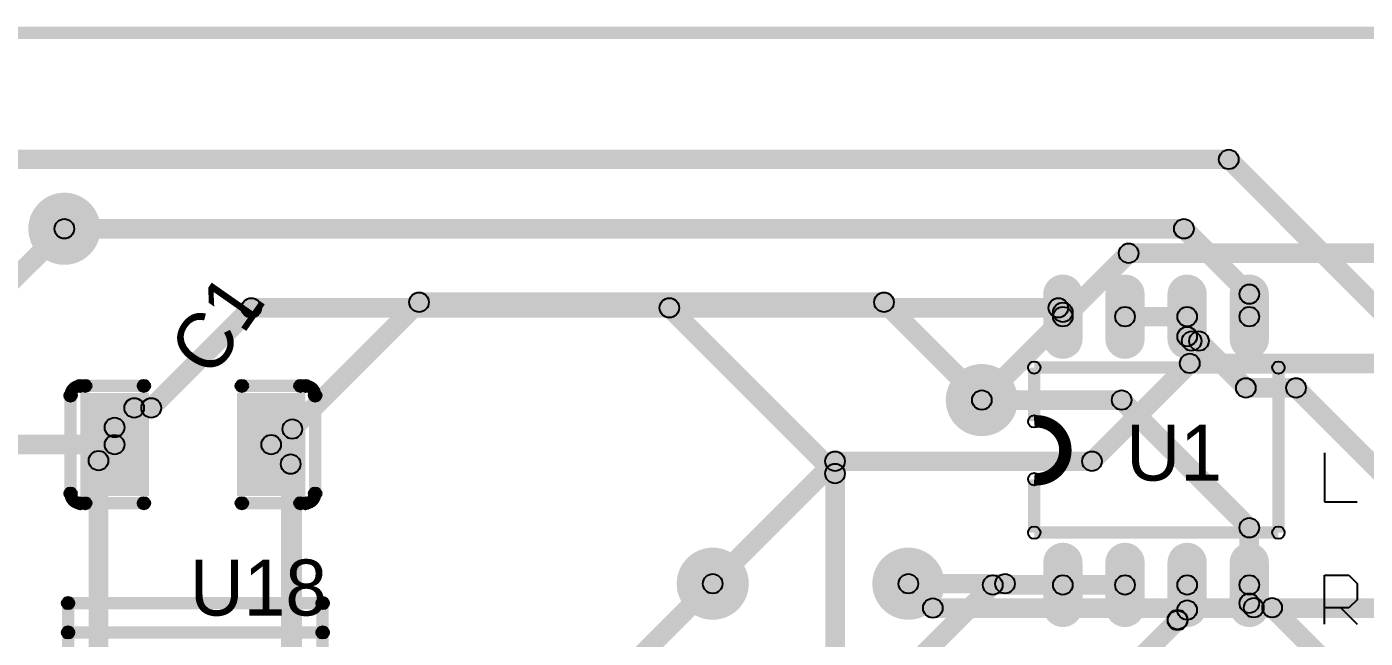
# Model space of a CAD drawing. Header units: millimetres. Extents: x 1.24 to 8.03, y 2.12 to 7.05.
# Drawn here: x 2.056 to 3.133, y 6.009 to 6.501 of the extents above; entities that cross this region are included whole.
import ezdxf

# ---------------------------------------------------------------- set-up
doc = ezdxf.new("R2010")
doc.units = ezdxf.units.MM
doc.header["$MEASUREMENT"] = 0
for name, color, linetype in [('BottomLayer', 5, 'Continuous'), ('BottomSolder', 6, 'Continuous'), ('KeepOutLayer', 6, 'Continuous'), ('MultiLayer', 9, 'Continuous'), ('PadHoleLayer', 156, 'Continuous'), ('TopLayer', 1, 'Continuous'), ('TopOverlay', 2, 'Continuous'), ('TopPaste', 8, 'Continuous'), ('TopSolder', 216, 'Continuous'), ('ViaHoleLayer', 16, 'Continuous')]:
    doc.layers.add(name, color=color, linetype=linetype)

# ---------------------------------------------------------------- blocks, each defined once
blk = doc.blocks.new('CONN_TH_A3961WV_02P_17')
at = {"layer": 'BottomLayer'}
blk.add_hatch(color=5, dxfattribs=at).paths.add_polyline_path([(-0.1272, 0.0492), (-0.0287, 0.0492), (-0.0287, -0.0492), (-0.1272, -0.0492)])
h = blk.add_hatch(color=5, dxfattribs=at)
edge = h.paths.add_edge_path()
edge.add_arc((0.078, 0), 0.0492, 0, 360)
at = {"layer": 'BottomSolder'}
blk.add_hatch(color=6, dxfattribs=at).paths.add_polyline_path([(-0.1312, 0.0532), (-0.0247, 0.0532), (-0.0247, -0.0532), (-0.1312, -0.0532)])
h = blk.add_hatch(color=6, dxfattribs=at)
edge = h.paths.add_edge_path()
edge.add_arc((0.078, 0), 0.0532, 0, 360)
at = {"layer": 'MultiLayer'}
blk.add_hatch(color=9, dxfattribs=at).paths.add_polyline_path([(-0.1272, 0.0492), (-0.0287, 0.0492), (-0.0287, -0.0492), (-0.1272, -0.0492)])
h = blk.add_hatch(color=9, dxfattribs=at)
edge = h.paths.add_edge_path()
edge.add_arc((0.078, 0), 0.0492, 0, 360)
at = {"layer": 'PadHoleLayer'}
h = blk.add_hatch(color=156, dxfattribs=at)
edge = h.paths.add_edge_path()
edge.add_arc((-0.078, 0), 0.0354, 0, 360)
h = blk.add_hatch(color=156, dxfattribs=at)
edge = h.paths.add_edge_path()
edge.add_arc((0.078, 0), 0.0354, 0, 360)
at = {"layer": 'TopLayer'}
blk.add_hatch(color=1, dxfattribs=at).paths.add_polyline_path([(-0.1272, 0.0492), (-0.0287, 0.0492), (-0.0287, -0.0492), (-0.1272, -0.0492)])
h = blk.add_hatch(color=1, dxfattribs=at)
edge = h.paths.add_edge_path()
edge.add_arc((0.078, 0), 0.0492, 0, 360)
at = {"layer": 'TopOverlay'}
h = blk.add_hatch(color=2, dxfattribs=at)
edge = h.paths.add_edge_path()
edge.add_arc((-0.1024, 0.1575), 0.005, 0, 360)
h = blk.add_hatch(color=2, dxfattribs=at)
edge = h.paths.add_edge_path()
edge.add_arc((-0.1024, 0.1575), 0.005, 0, 360)
for points in [[(-0.1024, 0.1525), (-0.1024, 0.1625), (0.1024, 0.1625), (0.1024, 0.1525)], [(-0.0974, 0.0984), (-0.1074, 0.0984), (-0.1074, 0.1575), (-0.0974, 0.1575)], [(0.0974, 0.1575), (0.1074, 0.1575), (0.1074, 0.0984), (0.0974, 0.0984)], [(-0.1024, 0.1289), (-0.1024, 0.1389), (0.1024, 0.1389), (0.1024, 0.1289)], [(-0.1024, 0.1052), (-0.1024, 0.1152), (0.1024, 0.1152), (0.1024, 0.1052)], [(-0.1509, -0.1969), (-0.1609, -0.1969), (-0.1609, 0.0984), (-0.1509, 0.0984)], [(-0.1559, 0.0934), (-0.1559, 0.1034), (0.1559, 0.1034), (0.1559, 0.0934)], [(0.1609, -0.1969), (0.1509, -0.1969), (0.1509, 0.0984), (0.1609, 0.0984)], [(-0.1087, -0.0841), (-0.0991, -0.0812), (-0.0755, -0.16), (-0.0851, -0.1629)], [(-0.1039, -0.0877), (-0.1039, -0.0777), (-0.0528, -0.0777), (-0.0528, -0.0877)], [(-0.0756, -0.1631), (-0.085, -0.1598), (-0.0575, -0.081), (-0.048, -0.0843)], [(-0.1559, -0.2019), (-0.1559, -0.1919), (0.1559, -0.1919), (0.1559, -0.2019)]]:
    blk.add_hatch(color=2, dxfattribs=at).paths.add_polyline_path(points)
h = blk.add_hatch(color=2, dxfattribs=at)
edge = h.paths.add_edge_path()
edge.add_arc((0.1024, 0.1575), 0.005, 0, 360)
h = blk.add_hatch(color=2, dxfattribs=at)
edge = h.paths.add_edge_path()
edge.add_arc((0.1024, 0.1575), 0.005, 0, 360)
h = blk.add_hatch(color=2, dxfattribs=at)
edge = h.paths.add_edge_path()
edge.add_arc((-0.1024, 0.1339), 0.005, 0, 360)
h = blk.add_hatch(color=2, dxfattribs=at)
edge = h.paths.add_edge_path()
edge.add_arc((0.1024, 0.1339), 0.005, 0, 360)
h = blk.add_hatch(color=2, dxfattribs=at)
edge = h.paths.add_edge_path()
edge.add_arc((-0.1024, 0.1102), 0.005, 0, 360)
h = blk.add_hatch(color=2, dxfattribs=at)
edge = h.paths.add_edge_path()
edge.add_arc((0.1024, 0.1102), 0.005, 0, 360)
h = blk.add_hatch(color=2, dxfattribs=at)
edge = h.paths.add_edge_path()
edge.add_arc((-0.1559, 0.0984), 0.005, 0, 360)
h = blk.add_hatch(color=2, dxfattribs=at)
edge = h.paths.add_edge_path()
edge.add_arc((-0.1559, 0.0984), 0.005, 0, 360)
h = blk.add_hatch(color=2, dxfattribs=at)
edge = h.paths.add_edge_path()
edge.add_arc((-0.1024, 0.0984), 0.005, 0, 360)
h = blk.add_hatch(color=2, dxfattribs=at)
edge = h.paths.add_edge_path()
edge.add_arc((0.1024, 0.0984), 0.005, 0, 360)
h = blk.add_hatch(color=2, dxfattribs=at)
edge = h.paths.add_edge_path()
edge.add_arc((0.1559, 0.0984), 0.005, 0, 360)
h = blk.add_hatch(color=2, dxfattribs=at)
edge = h.paths.add_edge_path()
edge.add_arc((0.1559, 0.0984), 0.005, 0, 360)
h = blk.add_hatch(color=2, dxfattribs=at)
edge = h.paths.add_edge_path()
edge.add_arc((-0.1039, -0.0827), 0.005, 0, 360)
h = blk.add_hatch(color=2, dxfattribs=at)
edge = h.paths.add_edge_path()
edge.add_arc((-0.1039, -0.0827), 0.005, 0, 360)
h = blk.add_hatch(color=2, dxfattribs=at)
edge = h.paths.add_edge_path()
edge.add_arc((-0.0528, -0.0827), 0.005, 0, 360)
h = blk.add_hatch(color=2, dxfattribs=at)
edge = h.paths.add_edge_path()
edge.add_arc((-0.0528, -0.0827), 0.005, 0, 360)
h = blk.add_hatch(color=2, dxfattribs=at)
edge = h.paths.add_edge_path()
edge.add_arc((-0.0803, -0.1614), 0.005, 0, 360)
h = blk.add_hatch(color=2, dxfattribs=at)
edge = h.paths.add_edge_path()
edge.add_arc((-0.0803, -0.1614), 0.005, 0, 360)
h = blk.add_hatch(color=2, dxfattribs=at)
edge = h.paths.add_edge_path()
edge.add_arc((-0.1559, -0.1969), 0.005, 0, 360)
h = blk.add_hatch(color=2, dxfattribs=at)
edge = h.paths.add_edge_path()
edge.add_arc((-0.1559, -0.1969), 0.005, 0, 360)
h = blk.add_hatch(color=2, dxfattribs=at)
edge = h.paths.add_edge_path()
edge.add_arc((0.1559, -0.1969), 0.005, 0, 360)
h = blk.add_hatch(color=2, dxfattribs=at)
edge = h.paths.add_edge_path()
edge.add_arc((0.1559, -0.1969), 0.005, 0, 360)
at = {"layer": 'TopSolder'}
blk.add_hatch(color=216, dxfattribs=at).paths.add_polyline_path([(-0.1312, 0.0532), (-0.0247, 0.0532), (-0.0247, -0.0532), (-0.1312, -0.0532)])
h = blk.add_hatch(color=216, dxfattribs=at)
edge = h.paths.add_edge_path()
edge.add_arc((0.078, 0), 0.0532, 0, 360)
at = {"layer": 'TopOverlay'}
for centre in [(-0.1024, 0.1575), (-0.1024, 0.1575), (0.1024, 0.1575), (0.1024, 0.1575), (-0.1024, 0.1339), (0.1024, 0.1339), (-0.1024, 0.1102), (0.1024, 0.1102), (-0.1559, 0.0984), (-0.1559, 0.0984), (-0.1024, 0.0984), (0.1024, 0.0984), (0.1559, 0.0984), (0.1559, 0.0984), (-0.1039, -0.0827), (-0.1039, -0.0827), (-0.0528, -0.0827), (-0.0528, -0.0827), (-0.0803, -0.1614), (-0.0803, -0.1614), (-0.1559, -0.1969), (-0.1559, -0.1969), (0.1559, -0.1969), (0.1559, -0.1969)]:
    blk.add_circle(centre, 0.005, dxfattribs=at)
blk = doc.blocks.new('C1206_20')
at = {"layer": 'TopLayer'}
for points in [[(-0.0866, 0.0374), (-0.0394, 0.0374), (-0.0394, -0.0374), (-0.0866, -0.0374)], [(0.0394, 0.0374), (0.0866, 0.0374), (0.0866, -0.0374), (0.0394, -0.0374)]]:
    blk.add_hatch(color=1, dxfattribs=at).paths.add_polyline_path(points)
at = {"layer": 'TopOverlay'}
h = blk.add_hatch(color=2, dxfattribs=at)
edge = h.paths.add_edge_path()
edge.add_arc((-0.0984, 0.0394), 0.005, 0, 360)
h = blk.add_hatch(color=2, dxfattribs=at)
edge = h.paths.add_edge_path()
edge.add_arc((-0.0984, 0.0394), 0.005, 0, 360)
h = blk.add_hatch(color=2, dxfattribs=at)
edge = h.paths.add_edge_path()
edge.add_arc((-0.0906, 0.0472), 0.005, 0, 360)
h = blk.add_hatch(color=2, dxfattribs=at)
edge = h.paths.add_edge_path()
edge.add_arc((-0.0906, 0.0472), 0.005, 0, 360)
h = blk.add_hatch(color=2, dxfattribs=at)
edge = h.paths.add_edge_path()
edge.add_arc((-0.0866, 0.0472), 0.005, 0, 360)
h = blk.add_hatch(color=2, dxfattribs=at)
edge = h.paths.add_edge_path()
edge.add_arc((-0.0866, 0.0472), 0.005, 0, 360)
for points in [[(-0.0906, 0.0422), (-0.0906, 0.0522), (-0.0866, 0.0522), (-0.0866, 0.0422)], [(-0.0866, 0.0422), (-0.0866, 0.0522), (-0.0394, 0.0522), (-0.0394, 0.0422)], [(0.0394, 0.0422), (0.0394, 0.0522), (0.0866, 0.0522), (0.0866, 0.0422)], [(0.0866, 0.0422), (0.0866, 0.0522), (0.0906, 0.0522), (0.0906, 0.0422)], [(-0.0934, -0.0394), (-0.1034, -0.0394), (-0.1034, 0.0394), (-0.0934, 0.0394)], [(0.1034, -0.0394), (0.0934, -0.0394), (0.0934, 0.0394), (0.1034, 0.0394)], [(-0.0906, -0.0522), (-0.0906, -0.0422), (-0.0866, -0.0422), (-0.0866, -0.0522)], [(-0.0866, -0.0522), (-0.0866, -0.0422), (-0.0394, -0.0422), (-0.0394, -0.0522)], [(0.0394, -0.0522), (0.0394, -0.0422), (0.0866, -0.0422), (0.0866, -0.0522)], [(0.0866, -0.0522), (0.0866, -0.0422), (0.0906, -0.0422), (0.0906, -0.0522)]]:
    blk.add_hatch(color=2, dxfattribs=at).paths.add_polyline_path(points)
h = blk.add_hatch(color=2, dxfattribs=at)
edge = h.paths.add_edge_path()
edge.add_arc((-0.0394, 0.0472), 0.005, 0, 360)
h = blk.add_hatch(color=2, dxfattribs=at)
edge = h.paths.add_edge_path()
edge.add_arc((0.0394, 0.0472), 0.005, 0, 360)
h = blk.add_hatch(color=2, dxfattribs=at)
edge = h.paths.add_edge_path()
edge.add_arc((0.0866, 0.0472), 0.005, 0, 360)
h = blk.add_hatch(color=2, dxfattribs=at)
edge = h.paths.add_edge_path()
edge.add_arc((0.0866, 0.0472), 0.005, 0, 360)
h = blk.add_hatch(color=2, dxfattribs=at)
edge = h.paths.add_edge_path()
edge.add_arc((0.0906, 0.0472), 0.005, 0, 360)
h = blk.add_hatch(color=2, dxfattribs=at)
edge = h.paths.add_edge_path()
edge.add_arc((0.0906, 0.0472), 0.005, 0, 360)
h = blk.add_hatch(color=2, dxfattribs=at)
edge = h.paths.add_edge_path()
edge.add_arc((0.0984, 0.0394), 0.005, 0, 360)
h = blk.add_hatch(color=2, dxfattribs=at)
edge = h.paths.add_edge_path()
edge.add_arc((0.0984, 0.0394), 0.005, 0, 360)
h = blk.add_hatch(color=2, dxfattribs=at)
edge = h.paths.add_edge_path()
edge.add_arc((-0.0984, -0.0394), 0.005, 0, 360)
h = blk.add_hatch(color=2, dxfattribs=at)
edge = h.paths.add_edge_path()
edge.add_arc((-0.0984, -0.0394), 0.005, 0, 360)
h = blk.add_hatch(color=2, dxfattribs=at)
edge = h.paths.add_edge_path()
edge.add_arc((-0.0906, -0.0472), 0.005, 0, 360)
h = blk.add_hatch(color=2, dxfattribs=at)
edge = h.paths.add_edge_path()
edge.add_arc((-0.0906, -0.0472), 0.005, 0, 360)
h = blk.add_hatch(color=2, dxfattribs=at)
edge = h.paths.add_edge_path()
edge.add_arc((-0.0866, -0.0472), 0.005, 0, 360)
h = blk.add_hatch(color=2, dxfattribs=at)
edge = h.paths.add_edge_path()
edge.add_arc((-0.0866, -0.0472), 0.005, 0, 360)
h = blk.add_hatch(color=2, dxfattribs=at)
edge = h.paths.add_edge_path()
edge.add_arc((-0.0394, -0.0472), 0.005, 0, 360)
h = blk.add_hatch(color=2, dxfattribs=at)
edge = h.paths.add_edge_path()
edge.add_arc((0.0394, -0.0472), 0.005, 0, 360)
h = blk.add_hatch(color=2, dxfattribs=at)
edge = h.paths.add_edge_path()
edge.add_arc((0.0866, -0.0472), 0.005, 0, 360)
h = blk.add_hatch(color=2, dxfattribs=at)
edge = h.paths.add_edge_path()
edge.add_arc((0.0866, -0.0472), 0.005, 0, 360)
h = blk.add_hatch(color=2, dxfattribs=at)
edge = h.paths.add_edge_path()
edge.add_arc((0.0906, -0.0472), 0.005, 0, 360)
h = blk.add_hatch(color=2, dxfattribs=at)
edge = h.paths.add_edge_path()
edge.add_arc((0.0906, -0.0472), 0.005, 0, 360)
h = blk.add_hatch(color=2, dxfattribs=at)
edge = h.paths.add_edge_path()
edge.add_arc((0.0984, -0.0394), 0.005, 0, 360)
h = blk.add_hatch(color=2, dxfattribs=at)
edge = h.paths.add_edge_path()
edge.add_arc((0.0984, -0.0394), 0.005, 0, 360)
at = {"layer": 'TopPaste'}
for points in [[(-0.0866, 0.0374), (-0.0394, 0.0374), (-0.0394, -0.0374), (-0.0866, -0.0374)], [(0.0394, 0.0374), (0.0866, 0.0374), (0.0866, -0.0374), (0.0394, -0.0374)]]:
    blk.add_hatch(color=8, dxfattribs=at).paths.add_polyline_path(points)
at = {"layer": 'TopSolder'}
for points in [[(-0.0906, 0.0414), (-0.0354, 0.0414), (-0.0354, -0.0414), (-0.0906, -0.0414)], [(0.0354, 0.0414), (0.0906, 0.0414), (0.0906, -0.0414), (0.0354, -0.0414)]]:
    blk.add_hatch(color=216, dxfattribs=at).paths.add_polyline_path(points)
at = {"layer": 'TopOverlay', "const_width": 0.01}
for points in [[(-0.0984, 0.0394, -0.414214), (-0.0906, 0.0472)], [(0.0906, 0.0472, -0.414214), (0.0984, 0.0394)], [(-0.0906, -0.0472, -0.414214), (-0.0984, -0.0394)], [(0.0984, -0.0394, -0.414214), (0.0906, -0.0472)]]:
    blk.add_lwpolyline(points, format="xyb", dxfattribs=at)
at = {"layer": 'TopOverlay'}
for centre in [(-0.0984, 0.0394), (-0.0984, 0.0394), (-0.0906, 0.0472), (-0.0906, 0.0472), (-0.0866, 0.0472), (-0.0866, 0.0472), (-0.0394, 0.0472), (0.0394, 0.0472), (0.0866, 0.0472), (0.0866, 0.0472), (0.0906, 0.0472), (0.0906, 0.0472), (0.0984, 0.0394), (0.0984, 0.0394), (-0.0984, -0.0394), (-0.0984, -0.0394), (-0.0906, -0.0472), (-0.0906, -0.0472), (-0.0866, -0.0472), (-0.0866, -0.0472), (-0.0394, -0.0472), (0.0394, -0.0472), (0.0866, -0.0472), (0.0866, -0.0472), (0.0906, -0.0472), (0.0906, -0.0472), (0.0984, -0.0394), (0.0984, -0.0394)]:
    blk.add_circle(centre, 0.005, dxfattribs=at)
blk = doc.blocks.new('SOIC_8_L5_0_W4_0_P1_27_LS6_0_BL_21')
at = {"layer": 'TopLayer'}
h = blk.add_hatch(color=1, dxfattribs=at)
edge = h.paths.add_edge_path()
edge.add_arc((-0.075, 0.125984), 0.011811, 0, 180)
edge.add_line((-0.086811, 0.125984), (-0.086811, 0.089763))
edge.add_arc((-0.075, 0.089763), 0.011811, 180, 360)
edge.add_line((-0.063189, 0.089763), (-0.063189, 0.125984))
h = blk.add_hatch(color=1, dxfattribs=at)
edge = h.paths.add_edge_path()
edge.add_arc((-0.025, 0.125984), 0.011811, 0, 180)
edge.add_line((-0.036811, 0.125984), (-0.036811, 0.089763))
edge.add_arc((-0.025, 0.089763), 0.011811, 180, 360)
edge.add_line((-0.013189, 0.089763), (-0.013189, 0.125984))
h = blk.add_hatch(color=1, dxfattribs=at)
edge = h.paths.add_edge_path()
edge.add_arc((0.025, 0.125984), 0.011811, 0, 180)
edge.add_line((0.013189, 0.125984), (0.013189, 0.089763))
edge.add_arc((0.025, 0.089763), 0.011811, 180, 360)
edge.add_line((0.036811, 0.089763), (0.036811, 0.125984))
h = blk.add_hatch(color=1, dxfattribs=at)
edge = h.paths.add_edge_path()
edge.add_arc((0.075, 0.125984), 0.011811, 0, 180)
edge.add_line((0.063189, 0.125984), (0.063189, 0.089763))
edge.add_arc((0.075, 0.089763), 0.011811, 180, 360)
edge.add_line((0.086811, 0.089763), (0.086811, 0.125984))
h = blk.add_hatch(color=1, dxfattribs=at)
edge = h.paths.add_edge_path()
edge.add_arc((-0.075, -0.089763), 0.011811, 0, 180)
edge.add_line((-0.086811, -0.089763), (-0.086811, -0.125984))
edge.add_arc((-0.075, -0.125984), 0.011811, 180, 360)
edge.add_line((-0.063189, -0.125984), (-0.063189, -0.089763))
h = blk.add_hatch(color=1, dxfattribs=at)
edge = h.paths.add_edge_path()
edge.add_arc((-0.025, -0.089763), 0.011811, 0, 180)
edge.add_line((-0.036811, -0.089763), (-0.036811, -0.125984))
edge.add_arc((-0.025, -0.125984), 0.011811, 180, 360)
edge.add_line((-0.013189, -0.125984), (-0.013189, -0.089763))
h = blk.add_hatch(color=1, dxfattribs=at)
edge = h.paths.add_edge_path()
edge.add_arc((0.025, -0.089763), 0.011811, 0, 180)
edge.add_line((0.013189, -0.089763), (0.013189, -0.125984))
edge.add_arc((0.025, -0.125984), 0.011811, 180, 360)
edge.add_line((0.036811, -0.125984), (0.036811, -0.089763))
h = blk.add_hatch(color=1, dxfattribs=at)
edge = h.paths.add_edge_path()
edge.add_arc((0.075, -0.089763), 0.011811, 0, 180)
edge.add_line((0.063189, -0.089763), (0.063189, -0.125984))
edge.add_arc((0.075, -0.125984), 0.011811, 180, 360)
edge.add_line((0.086811, -0.125984), (0.086811, -0.089763))
at = {"layer": 'TopOverlay'}
h = blk.add_hatch(color=2, dxfattribs=at)
edge = h.paths.add_edge_path()
edge.add_arc((-0.098031, 0.066929), 0.005, 0, 360)
h = blk.add_hatch(color=2, dxfattribs=at)
edge = h.paths.add_edge_path()
edge.add_arc((-0.098031, 0.066929), 0.005, 0, 360)
for points in [[(-0.093031, 0.023622), (-0.103031, 0.023622), (-0.103031, 0.066929), (-0.093031, 0.066929)], [(-0.098031, 0.061929), (-0.098031, 0.071929), (0.098425, 0.071929), (0.098425, 0.061929)], [(0.103425, -0.065797), (0.093425, -0.065797), (0.093425, 0.066929), (0.103425, 0.066929)], [(-0.093031, -0.065797), (-0.103031, -0.065797), (-0.103031, -0.022835), (-0.093031, -0.022835)], [(-0.098031, -0.070797), (-0.098031, -0.060797), (0.098425, -0.060797), (0.098425, -0.070797)]]:
    blk.add_hatch(color=2, dxfattribs=at).paths.add_polyline_path(points)
h = blk.add_hatch(color=2, dxfattribs=at)
edge = h.paths.add_edge_path()
edge.add_arc((0.098425, 0.066929), 0.005, 0, 360)
h = blk.add_hatch(color=2, dxfattribs=at)
edge = h.paths.add_edge_path()
edge.add_arc((0.098425, 0.066929), 0.005, 0, 360)
h = blk.add_hatch(color=2, dxfattribs=at)
edge = h.paths.add_edge_path()
edge.add_arc((-0.098031, 0.023622), 0.005, 0, 360)
h = blk.add_hatch(color=2, dxfattribs=at)
edge = h.paths.add_edge_path()
edge.add_arc((-0.098031, 0.023622), 0.005, 0, 360)
h = blk.add_hatch(color=2, dxfattribs=at)
edge = h.paths.add_edge_path()
edge.add_arc((-0.098031, -0.022835), 0.005, 0, 360)
h = blk.add_hatch(color=2, dxfattribs=at)
edge = h.paths.add_edge_path()
edge.add_arc((-0.098031, -0.022835), 0.005, 0, 360)
h = blk.add_hatch(color=2, dxfattribs=at)
edge = h.paths.add_edge_path()
edge.add_arc((-0.098031, -0.065797), 0.005, 0, 360)
h = blk.add_hatch(color=2, dxfattribs=at)
edge = h.paths.add_edge_path()
edge.add_arc((-0.098031, -0.065797), 0.005, 0, 360)
h = blk.add_hatch(color=2, dxfattribs=at)
edge = h.paths.add_edge_path()
edge.add_arc((0.098425, -0.065797), 0.005, 0, 360)
h = blk.add_hatch(color=2, dxfattribs=at)
edge = h.paths.add_edge_path()
edge.add_arc((0.098425, -0.065797), 0.005, 0, 360)
at = {"layer": 'TopPaste'}
h = blk.add_hatch(color=8, dxfattribs=at)
edge = h.paths.add_edge_path()
edge.add_arc((-0.075, 0.125984), 0.011811, 0, 180)
edge.add_line((-0.086811, 0.125984), (-0.086811, 0.089763))
edge.add_arc((-0.075, 0.089763), 0.011811, 180, 360)
edge.add_line((-0.063189, 0.089763), (-0.063189, 0.125984))
h = blk.add_hatch(color=8, dxfattribs=at)
edge = h.paths.add_edge_path()
edge.add_arc((-0.025, 0.125984), 0.011811, 0, 180)
edge.add_line((-0.036811, 0.125984), (-0.036811, 0.089763))
edge.add_arc((-0.025, 0.089763), 0.011811, 180, 360)
edge.add_line((-0.013189, 0.089763), (-0.013189, 0.125984))
h = blk.add_hatch(color=8, dxfattribs=at)
edge = h.paths.add_edge_path()
edge.add_arc((0.025, 0.125984), 0.011811, 0, 180)
edge.add_line((0.013189, 0.125984), (0.013189, 0.089763))
edge.add_arc((0.025, 0.089763), 0.011811, 180, 360)
edge.add_line((0.036811, 0.089763), (0.036811, 0.125984))
h = blk.add_hatch(color=8, dxfattribs=at)
edge = h.paths.add_edge_path()
edge.add_arc((0.075, 0.125984), 0.011811, 0, 180)
edge.add_line((0.063189, 0.125984), (0.063189, 0.089763))
edge.add_arc((0.075, 0.089763), 0.011811, 180, 360)
edge.add_line((0.086811, 0.089763), (0.086811, 0.125984))
h = blk.add_hatch(color=8, dxfattribs=at)
edge = h.paths.add_edge_path()
edge.add_arc((-0.075, -0.089763), 0.011811, 0, 180)
edge.add_line((-0.086811, -0.089763), (-0.086811, -0.125984))
edge.add_arc((-0.075, -0.125984), 0.011811, 180, 360)
edge.add_line((-0.063189, -0.125984), (-0.063189, -0.089763))
h = blk.add_hatch(color=8, dxfattribs=at)
edge = h.paths.add_edge_path()
edge.add_arc((-0.025, -0.089763), 0.011811, 0, 180)
edge.add_line((-0.036811, -0.089763), (-0.036811, -0.125984))
edge.add_arc((-0.025, -0.125984), 0.011811, 180, 360)
edge.add_line((-0.013189, -0.125984), (-0.013189, -0.089763))
h = blk.add_hatch(color=8, dxfattribs=at)
edge = h.paths.add_edge_path()
edge.add_arc((0.025, -0.089763), 0.011811, 0, 180)
edge.add_line((0.013189, -0.089763), (0.013189, -0.125984))
edge.add_arc((0.025, -0.125984), 0.011811, 180, 360)
edge.add_line((0.036811, -0.125984), (0.036811, -0.089763))
h = blk.add_hatch(color=8, dxfattribs=at)
edge = h.paths.add_edge_path()
edge.add_arc((0.075, -0.089763), 0.011811, 0, 180)
edge.add_line((0.063189, -0.089763), (0.063189, -0.125984))
edge.add_arc((0.075, -0.125984), 0.011811, 180, 360)
edge.add_line((0.086811, -0.125984), (0.086811, -0.089763))
at = {"layer": 'TopSolder'}
h = blk.add_hatch(color=216, dxfattribs=at)
edge = h.paths.add_edge_path()
edge.add_arc((-0.075, 0.125984), 0.015811, 0, 180)
edge.add_line((-0.090811, 0.125984), (-0.090811, 0.089763))
edge.add_arc((-0.075, 0.089763), 0.015811, 180, 360)
edge.add_line((-0.059189, 0.089763), (-0.059189, 0.125984))
h = blk.add_hatch(color=216, dxfattribs=at)
edge = h.paths.add_edge_path()
edge.add_arc((-0.025, 0.125984), 0.015811, 0, 180)
edge.add_line((-0.040811, 0.125984), (-0.040811, 0.089763))
edge.add_arc((-0.025, 0.089763), 0.015811, 180, 360)
edge.add_line((-0.009189, 0.089763), (-0.009189, 0.125984))
h = blk.add_hatch(color=216, dxfattribs=at)
edge = h.paths.add_edge_path()
edge.add_arc((0.025, 0.125984), 0.015811, 0, 180)
edge.add_line((0.009189, 0.125984), (0.009189, 0.089763))
edge.add_arc((0.025, 0.089763), 0.015811, 180, 360)
edge.add_line((0.040811, 0.089763), (0.040811, 0.125984))
h = blk.add_hatch(color=216, dxfattribs=at)
edge = h.paths.add_edge_path()
edge.add_arc((0.075, 0.125984), 0.015811, 0, 180)
edge.add_line((0.059189, 0.125984), (0.059189, 0.089763))
edge.add_arc((0.075, 0.089763), 0.015811, 180, 360)
edge.add_line((0.090811, 0.089763), (0.090811, 0.125984))
h = blk.add_hatch(color=216, dxfattribs=at)
edge = h.paths.add_edge_path()
edge.add_arc((-0.075, -0.089763), 0.015811, 0, 180)
edge.add_line((-0.090811, -0.089763), (-0.090811, -0.125984))
edge.add_arc((-0.075, -0.125984), 0.015811, 180, 360)
edge.add_line((-0.059189, -0.125984), (-0.059189, -0.089763))
h = blk.add_hatch(color=216, dxfattribs=at)
edge = h.paths.add_edge_path()
edge.add_arc((-0.025, -0.089763), 0.015811, 0, 180)
edge.add_line((-0.040811, -0.089763), (-0.040811, -0.125984))
edge.add_arc((-0.025, -0.125984), 0.015811, 180, 360)
edge.add_line((-0.009189, -0.125984), (-0.009189, -0.089763))
h = blk.add_hatch(color=216, dxfattribs=at)
edge = h.paths.add_edge_path()
edge.add_arc((0.025, -0.089763), 0.015811, 0, 180)
edge.add_line((0.009189, -0.089763), (0.009189, -0.125984))
edge.add_arc((0.025, -0.125984), 0.015811, 180, 360)
edge.add_line((0.040811, -0.125984), (0.040811, -0.089763))
h = blk.add_hatch(color=216, dxfattribs=at)
edge = h.paths.add_edge_path()
edge.add_arc((0.075, -0.089763), 0.015811, 0, 180)
edge.add_line((0.059189, -0.089763), (0.059189, -0.125984))
edge.add_arc((0.075, -0.125984), 0.015811, 180, 360)
edge.add_line((0.090811, -0.125984), (0.090811, -0.089763))
at = {"layer": 'TopOverlay', "const_width": 0.01}
blk.add_lwpolyline([(-0.098031, 0.023622, -1.07858505), (-0.098031, -0.022835)], format="xyb", dxfattribs=at)
at = {"layer": 'TopOverlay'}
for centre in [(-0.098031, 0.066929), (-0.098031, 0.066929), (0.098425, 0.066929), (0.098425, 0.066929), (-0.098031, 0.023622), (-0.098031, 0.023622), (-0.098031, -0.022835), (-0.098031, -0.022835), (-0.098031, -0.065797), (-0.098031, -0.065797), (0.098425, -0.065797), (0.098425, -0.065797)]:
    blk.add_circle(centre, 0.005, dxfattribs=at)

msp = doc.modelspace()

# ---------------------------------------------------------------- hatches: boundary and pattern name
at = {"layer": 'BottomLayer'}
h = msp.add_hatch(color=5, dxfattribs=at)
edge = h.paths.add_edge_path()
edge.add_arc((2.0866, 6.3386), 0.025, 0, 360)
for points in [[(2.0134, 6.2543), (2.0023, 6.2654), (2.081, 6.3442), (2.0922, 6.333)], [(2.8304, 6.1952), (2.8192, 6.2064), (2.9373, 6.3245), (2.9485, 6.3133)], [(2.9429, 6.311), (2.9429, 6.3268), (3.3661, 6.3268), (3.3661, 6.311)], [(2.2756, 6.1719), (2.2644, 6.183), (2.3665, 6.2851), (2.3776, 6.274)], [(2.372, 6.2717), (2.372, 6.2874), (2.7461, 6.2874), (2.7461, 6.2717)], [(2.7405, 6.274), (2.7516, 6.2851), (2.8304, 6.2064), (2.8192, 6.1952)], [(2.919, 6.146), (2.9078, 6.1571), (2.9866, 6.2359), (2.9977, 6.2247)], [(2.9921, 6.2224), (2.9921, 6.2382), (3.3661, 6.2382), (3.3661, 6.2224)], [(2.2779, 5.88), (2.2621, 5.88), (2.2621, 6.1775), (2.2779, 6.1775)], [(2.6138, 6.0476), (2.6027, 6.0587), (2.7011, 6.1571), (2.7123, 6.146)], [(2.7067, 6.1437), (2.7067, 6.1594), (2.9134, 6.1594), (2.9134, 6.1437)], [(2.7602, 6.0476), (2.7713, 6.0587), (2.791, 6.039), (2.7799, 6.0279)], [(2.7854, 6.0256), (2.7854, 6.0413), (3.3661, 6.0413), (3.3661, 6.0256)]]:
    msp.add_hatch(color=5, dxfattribs=at).paths.add_polyline_path(points)
h = msp.add_hatch(color=5, dxfattribs=at)
edge = h.paths.add_edge_path()
edge.add_arc((2.0866, 6.3386), 0.00787, 0, 360)
h = msp.add_hatch(color=5, dxfattribs=at)
edge = h.paths.add_edge_path()
edge.add_arc((2.9429, 6.3189), 0.00787, 0, 360)
h = msp.add_hatch(color=5, dxfattribs=at)
edge = h.paths.add_edge_path()
edge.add_arc((2.9429, 6.3189), 0.00787, 0, 360)
h = msp.add_hatch(color=5, dxfattribs=at)
edge = h.paths.add_edge_path()
edge.add_arc((2.372, 6.2795), 0.00787, 0, 360)
h = msp.add_hatch(color=5, dxfattribs=at)
edge = h.paths.add_edge_path()
edge.add_arc((2.372, 6.2795), 0.00787, 0, 360)
h = msp.add_hatch(color=5, dxfattribs=at)
edge = h.paths.add_edge_path()
edge.add_arc((2.7461, 6.2795), 0.00787, 0, 360)
h = msp.add_hatch(color=5, dxfattribs=at)
edge = h.paths.add_edge_path()
edge.add_arc((2.7461, 6.2795), 0.00787, 0, 360)
h = msp.add_hatch(color=5, dxfattribs=at)
edge = h.paths.add_edge_path()
edge.add_arc((2.9921, 6.2303), 0.00787, 0, 360)
h = msp.add_hatch(color=5, dxfattribs=at)
edge = h.paths.add_edge_path()
edge.add_arc((2.9921, 6.2303), 0.00787, 0, 360)
h = msp.add_hatch(color=5, dxfattribs=at)
edge = h.paths.add_edge_path()
edge.add_arc((2.8248, 6.2008), 0.025, 0, 360)
h = msp.add_hatch(color=5, dxfattribs=at)
edge = h.paths.add_edge_path()
edge.add_arc((2.8248, 6.2008), 0.00787, 0, 360)
h = msp.add_hatch(color=5, dxfattribs=at)
edge = h.paths.add_edge_path()
edge.add_arc((2.8248, 6.2008), 0.00787, 0, 360)
h = msp.add_hatch(color=5, dxfattribs=at)
edge = h.paths.add_edge_path()
edge.add_arc((2.27, 6.1775), 0.00787, 0, 360)
h = msp.add_hatch(color=5, dxfattribs=at)
edge = h.paths.add_edge_path()
edge.add_arc((2.27, 6.1775), 0.00787, 0, 360)
h = msp.add_hatch(color=5, dxfattribs=at)
edge = h.paths.add_edge_path()
edge.add_arc((2.7067, 6.1516), 0.00787, 0, 360)
h = msp.add_hatch(color=5, dxfattribs=at)
edge = h.paths.add_edge_path()
edge.add_arc((2.7067, 6.1516), 0.00787, 0, 360)
h = msp.add_hatch(color=5, dxfattribs=at)
edge = h.paths.add_edge_path()
edge.add_arc((2.9134, 6.1516), 0.00787, 0, 360)
h = msp.add_hatch(color=5, dxfattribs=at)
edge = h.paths.add_edge_path()
edge.add_arc((2.9134, 6.1516), 0.00787, 0, 360)
h = msp.add_hatch(color=5, dxfattribs=at)
edge = h.paths.add_edge_path()
edge.add_arc((2.6083, 6.0531), 0.025, 0, 360)
h = msp.add_hatch(color=5, dxfattribs=at)
edge = h.paths.add_edge_path()
edge.add_arc((2.7657, 6.0531), 0.025, 0, 360)
h = msp.add_hatch(color=5, dxfattribs=at)
edge = h.paths.add_edge_path()
edge.add_arc((2.6083, 6.0531), 0.00787, 0, 360)
h = msp.add_hatch(color=5, dxfattribs=at)
edge = h.paths.add_edge_path()
edge.add_arc((2.7657, 6.0531), 0.00787, 0, 360)
h = msp.add_hatch(color=5, dxfattribs=at)
edge = h.paths.add_edge_path()
edge.add_arc((2.7854, 6.0335), 0.00787, 0, 360)
h = msp.add_hatch(color=5, dxfattribs=at)
edge = h.paths.add_edge_path()
edge.add_arc((2.7854, 6.0335), 0.00787, 0, 360)
at = {"layer": 'BottomSolder'}
h = msp.add_hatch(color=6, dxfattribs=at)
edge = h.paths.add_edge_path()
edge.add_arc((2.0866, 6.3386), 0.029, 0, 360)
h = msp.add_hatch(color=6, dxfattribs=at)
edge = h.paths.add_edge_path()
edge.add_arc((2.8248, 6.2008), 0.029, 0, 360)
h = msp.add_hatch(color=6, dxfattribs=at)
edge = h.paths.add_edge_path()
edge.add_arc((2.6083, 6.0531), 0.029, 0, 360)
h = msp.add_hatch(color=6, dxfattribs=at)
edge = h.paths.add_edge_path()
edge.add_arc((2.7657, 6.0531), 0.029, 0, 360)
at = {"layer": 'KeepOutLayer'}
msp.add_hatch(color=6, dxfattribs=at).paths.add_polyline_path([(1.4961, 6.4911), (1.4961, 6.5011), (7.7953, 6.5011), (7.7953, 6.4911)])
at = {"layer": 'TopLayer'}
for points in [[(1.6405, 6.3866), (1.6405, 6.4023), (3.0235, 6.4023), (3.0235, 6.3866)], [(3.018, 6.3889), (3.0291, 6.4), (3.1932, 6.2359), (3.1821, 6.2247)], [(2.0866, 6.3307), (2.0866, 6.3465), (2.9874, 6.3465), (2.9874, 6.3307)], [(2.9818, 6.333), (2.993, 6.3442), (3.0456, 6.2916), (3.0344, 6.2804)], [(2.1621, 6.189), (2.151, 6.2001), (2.2314, 6.2806), (2.2426, 6.2694)], [(2.237, 6.2671), (2.237, 6.2829), (2.5734, 6.2829), (2.5734, 6.2671)], [(2.5679, 6.2694), (2.579, 6.2806), (2.7123, 6.1473), (2.7011, 6.1362)], [(2.5734, 6.2671), (2.5734, 6.2829), (2.8864, 6.2829), (2.8864, 6.2671)], [(2.8808, 6.2694), (2.8919, 6.2806), (2.8956, 6.2769), (2.8844, 6.2658)], [(3.0479, 6.2679), (3.0321, 6.2679), (3.0321, 6.286), (3.0479, 6.286)], [(2.8979, 6.2679), (2.8821, 6.2679), (2.8821, 6.2714), (2.8979, 6.2714)], [(2.94, 6.26), (2.94, 6.2757), (2.99, 6.2757), (2.99, 6.26)], [(2.9979, 6.2519), (2.9821, 6.2519), (2.9821, 6.2679), (2.9979, 6.2679)], [(2.9844, 6.2463), (2.9956, 6.2575), (2.9992, 6.2538), (2.9881, 6.2427)], [(2.9936, 6.2404), (2.9936, 6.2561), (2.9995, 6.2561), (2.9995, 6.2404)], [(2.994, 6.2427), (3.0051, 6.2538), (3.0427, 6.2162), (3.0316, 6.2051)], [(3.0372, 6.2028), (3.0372, 6.2185), (3.0776, 6.2185), (3.0776, 6.2028)], [(3.072, 6.2051), (3.0831, 6.2162), (3.163, 6.1363), (3.1518, 6.1252)], [(2.8248, 6.1929), (2.8248, 6.2087), (2.9373, 6.2087), (2.9373, 6.1929)], [(2.9317, 6.1952), (2.9429, 6.2064), (3.0456, 6.1036), (3.0344, 6.0925)], [(2.1326, 6.1732), (2.1214, 6.1843), (2.1372, 6.2001), (2.1483, 6.189)], [(2.1428, 6.1867), (2.1428, 6.2024), (2.1565, 6.2024), (2.1565, 6.1867)], [(1.9479, 6.1571), (1.9479, 6.1729), (2.127, 6.1729), (2.127, 6.1571)], [(2.1349, 6.165), (2.1191, 6.165), (2.1191, 6.1788), (2.1349, 6.1788)], [(2.1197, 6.1465), (2.1085, 6.1576), (2.1214, 6.1706), (2.1326, 6.1594)], [(2.2474, 6.1594), (2.2586, 6.1706), (2.2743, 6.1548), (2.2632, 6.1437)], [(2.122, 5.88), (2.1062, 5.88), (2.1062, 6.1521), (2.122, 6.1521)], [(2.2766, 5.8787), (2.2609, 5.8787), (2.2609, 6.1493), (2.2766, 6.1493)], [(2.7146, 5.8519), (2.6988, 5.8519), (2.6988, 6.1417), (2.7146, 6.1417)], [(3.0479, 6.0521), (3.0321, 6.0521), (3.0321, 6.0981), (3.0479, 6.0981)], [(2.5556, 5.9893), (2.5444, 6.0004), (2.6027, 6.0587), (2.6138, 6.0476)], [(2.7713, 5.9787), (2.7602, 5.9898), (2.8281, 6.0577), (2.8392, 6.0466)], [(2.7657, 6.0453), (2.7657, 6.061), (2.8435, 6.061), (2.8435, 6.0453)], [(2.8336, 6.0443), (2.8336, 6.06), (2.89, 6.06), (2.89, 6.0443)], [(2.89, 6.0443), (2.89, 6.06), (2.94, 6.06), (2.94, 6.0443)], [(2.9979, 6.0319), (2.9821, 6.0319), (2.9821, 6.0521), (2.9979, 6.0521)], [(3.0479, 6.0374), (3.0321, 6.0374), (3.0321, 6.0521), (3.0479, 6.0521)], [(3.0344, 6.0318), (3.0456, 6.043), (3.0492, 6.0393), (3.0381, 6.0282)], [(3.0436, 6.0259), (3.0436, 6.0416), (3.0584, 6.0416), (3.0584, 6.0259)], [(2.9879, 6.0186), (2.9767, 6.0297), (2.9844, 6.0375), (2.9956, 6.0263)], [(3.0528, 6.0282), (3.0639, 6.0393), (3.1158, 5.9875), (3.1047, 5.9763)], [(2.9288, 5.959), (2.9177, 5.9701), (2.9767, 6.0292), (2.9879, 6.0181)], [(2.9902, 6.0236), (2.9744, 6.0236), (2.9744, 6.0242), (2.9902, 6.0242)]]:
    msp.add_hatch(color=1, dxfattribs=at).paths.add_polyline_path(points)
h = msp.add_hatch(color=1, dxfattribs=at)
edge = h.paths.add_edge_path()
edge.add_arc((3.0235, 6.3944), 0.00787, 0, 360)
h = msp.add_hatch(color=1, dxfattribs=at)
edge = h.paths.add_edge_path()
edge.add_arc((3.0235, 6.3944), 0.00787, 0, 360)
h = msp.add_hatch(color=1, dxfattribs=at)
edge = h.paths.add_edge_path()
edge.add_arc((2.0866, 6.3386), 0.025, 0, 360)
h = msp.add_hatch(color=1, dxfattribs=at)
edge = h.paths.add_edge_path()
edge.add_arc((2.0866, 6.3386), 0.00787, 0, 360)
h = msp.add_hatch(color=1, dxfattribs=at)
edge = h.paths.add_edge_path()
edge.add_arc((2.9874, 6.3386), 0.00787, 0, 360)
h = msp.add_hatch(color=1, dxfattribs=at)
edge = h.paths.add_edge_path()
edge.add_arc((2.9874, 6.3386), 0.00787, 0, 360)
h = msp.add_hatch(color=1, dxfattribs=at)
edge = h.paths.add_edge_path()
edge.add_arc((3.04, 6.286), 0.00787, 0, 360)
h = msp.add_hatch(color=1, dxfattribs=at)
edge = h.paths.add_edge_path()
edge.add_arc((3.04, 6.286), 0.00787, 0, 360)
h = msp.add_hatch(color=1, dxfattribs=at)
edge = h.paths.add_edge_path()
edge.add_arc((2.237, 6.275), 0.00787, 0, 360)
h = msp.add_hatch(color=1, dxfattribs=at)
edge = h.paths.add_edge_path()
edge.add_arc((2.237, 6.275), 0.00787, 0, 360)
h = msp.add_hatch(color=1, dxfattribs=at)
edge = h.paths.add_edge_path()
edge.add_arc((2.5734, 6.275), 0.00787, 0, 360)
h = msp.add_hatch(color=1, dxfattribs=at)
edge = h.paths.add_edge_path()
edge.add_arc((2.5734, 6.275), 0.00787, 0, 360)
h = msp.add_hatch(color=1, dxfattribs=at)
edge = h.paths.add_edge_path()
edge.add_arc((2.5734, 6.275), 0.00787, 0, 360)
h = msp.add_hatch(color=1, dxfattribs=at)
edge = h.paths.add_edge_path()
edge.add_arc((2.8864, 6.275), 0.00787, 0, 360)
h = msp.add_hatch(color=1, dxfattribs=at)
edge = h.paths.add_edge_path()
edge.add_arc((2.8864, 6.275), 0.00787, 0, 360)
h = msp.add_hatch(color=1, dxfattribs=at)
edge = h.paths.add_edge_path()
edge.add_arc((2.89, 6.2714), 0.00787, 0, 360)
h = msp.add_hatch(color=1, dxfattribs=at)
edge = h.paths.add_edge_path()
edge.add_arc((2.89, 6.2714), 0.00787, 0, 360)
h = msp.add_hatch(color=1, dxfattribs=at)
edge = h.paths.add_edge_path()
edge.add_arc((2.89, 6.2679), 0.00787, 0, 360)
h = msp.add_hatch(color=1, dxfattribs=at)
edge = h.paths.add_edge_path()
edge.add_arc((2.94, 6.2679), 0.00787, 0, 360)
h = msp.add_hatch(color=1, dxfattribs=at)
edge = h.paths.add_edge_path()
edge.add_arc((2.99, 6.2679), 0.00787, 0, 360)
h = msp.add_hatch(color=1, dxfattribs=at)
edge = h.paths.add_edge_path()
edge.add_arc((2.99, 6.2679), 0.00787, 0, 360)
h = msp.add_hatch(color=1, dxfattribs=at)
edge = h.paths.add_edge_path()
edge.add_arc((3.04, 6.2679), 0.00787, 0, 360)
h = msp.add_hatch(color=1, dxfattribs=at)
edge = h.paths.add_edge_path()
edge.add_arc((2.99, 6.2519), 0.00787, 0, 360)
h = msp.add_hatch(color=1, dxfattribs=at)
edge = h.paths.add_edge_path()
edge.add_arc((2.99, 6.2519), 0.00787, 0, 360)
h = msp.add_hatch(color=1, dxfattribs=at)
edge = h.paths.add_edge_path()
edge.add_arc((2.9936, 6.2483), 0.00787, 0, 360)
h = msp.add_hatch(color=1, dxfattribs=at)
edge = h.paths.add_edge_path()
edge.add_arc((2.9936, 6.2483), 0.00787, 0, 360)
h = msp.add_hatch(color=1, dxfattribs=at)
edge = h.paths.add_edge_path()
edge.add_arc((2.9995, 6.2483), 0.00787, 0, 360)
h = msp.add_hatch(color=1, dxfattribs=at)
edge = h.paths.add_edge_path()
edge.add_arc((2.9995, 6.2483), 0.00787, 0, 360)
h = msp.add_hatch(color=1, dxfattribs=at)
edge = h.paths.add_edge_path()
edge.add_arc((2.8248, 6.2008), 0.025, 0, 360)
h = msp.add_hatch(color=1, dxfattribs=at)
edge = h.paths.add_edge_path()
edge.add_arc((3.0372, 6.2106), 0.00787, 0, 360)
h = msp.add_hatch(color=1, dxfattribs=at)
edge = h.paths.add_edge_path()
edge.add_arc((3.0372, 6.2106), 0.00787, 0, 360)
h = msp.add_hatch(color=1, dxfattribs=at)
edge = h.paths.add_edge_path()
edge.add_arc((3.0776, 6.2106), 0.00787, 0, 360)
h = msp.add_hatch(color=1, dxfattribs=at)
edge = h.paths.add_edge_path()
edge.add_arc((3.0776, 6.2106), 0.00787, 0, 360)
h = msp.add_hatch(color=1, dxfattribs=at)
edge = h.paths.add_edge_path()
edge.add_arc((2.8248, 6.2008), 0.00787, 0, 360)
h = msp.add_hatch(color=1, dxfattribs=at)
edge = h.paths.add_edge_path()
edge.add_arc((2.9373, 6.2008), 0.00787, 0, 360)
h = msp.add_hatch(color=1, dxfattribs=at)
edge = h.paths.add_edge_path()
edge.add_arc((2.9373, 6.2008), 0.00787, 0, 360)
h = msp.add_hatch(color=1, dxfattribs=at)
edge = h.paths.add_edge_path()
edge.add_arc((2.1428, 6.1945), 0.00787, 0, 360)
h = msp.add_hatch(color=1, dxfattribs=at)
edge = h.paths.add_edge_path()
edge.add_arc((2.1428, 6.1945), 0.00787, 0, 360)
h = msp.add_hatch(color=1, dxfattribs=at)
edge = h.paths.add_edge_path()
edge.add_arc((2.1565, 6.1945), 0.00787, 0, 360)
h = msp.add_hatch(color=1, dxfattribs=at)
edge = h.paths.add_edge_path()
edge.add_arc((2.1565, 6.1945), 0.00787, 0, 360)
h = msp.add_hatch(color=1, dxfattribs=at)
edge = h.paths.add_edge_path()
edge.add_arc((2.127, 6.1788), 0.00787, 0, 360)
h = msp.add_hatch(color=1, dxfattribs=at)
edge = h.paths.add_edge_path()
edge.add_arc((2.127, 6.1788), 0.00787, 0, 360)
h = msp.add_hatch(color=1, dxfattribs=at)
edge = h.paths.add_edge_path()
edge.add_arc((2.127, 6.165), 0.00787, 0, 360)
h = msp.add_hatch(color=1, dxfattribs=at)
edge = h.paths.add_edge_path()
edge.add_arc((2.127, 6.165), 0.00787, 0, 360)
h = msp.add_hatch(color=1, dxfattribs=at)
edge = h.paths.add_edge_path()
edge.add_arc((2.127, 6.165), 0.00787, 0, 360)
h = msp.add_hatch(color=1, dxfattribs=at)
edge = h.paths.add_edge_path()
edge.add_arc((2.253, 6.165), 0.00787, 0, 360)
h = msp.add_hatch(color=1, dxfattribs=at)
edge = h.paths.add_edge_path()
edge.add_arc((2.1141, 6.1521), 0.00787, 0, 360)
h = msp.add_hatch(color=1, dxfattribs=at)
edge = h.paths.add_edge_path()
edge.add_arc((2.1141, 6.1521), 0.00787, 0, 360)
h = msp.add_hatch(color=1, dxfattribs=at)
edge = h.paths.add_edge_path()
edge.add_arc((2.2687, 6.1493), 0.00787, 0, 360)
h = msp.add_hatch(color=1, dxfattribs=at)
edge = h.paths.add_edge_path()
edge.add_arc((2.2687, 6.1493), 0.00787, 0, 360)
h = msp.add_hatch(color=1, dxfattribs=at)
edge = h.paths.add_edge_path()
edge.add_arc((2.7067, 6.1417), 0.00787, 0, 360)
h = msp.add_hatch(color=1, dxfattribs=at)
edge = h.paths.add_edge_path()
edge.add_arc((2.7067, 6.1417), 0.00787, 0, 360)
h = msp.add_hatch(color=1, dxfattribs=at)
edge = h.paths.add_edge_path()
edge.add_arc((3.04, 6.0981), 0.00787, 0, 360)
h = msp.add_hatch(color=1, dxfattribs=at)
edge = h.paths.add_edge_path()
edge.add_arc((3.04, 6.0981), 0.00787, 0, 360)
h = msp.add_hatch(color=1, dxfattribs=at)
edge = h.paths.add_edge_path()
edge.add_arc((2.6083, 6.0531), 0.025, 0, 360)
h = msp.add_hatch(color=1, dxfattribs=at)
edge = h.paths.add_edge_path()
edge.add_arc((2.7657, 6.0531), 0.025, 0, 360)
h = msp.add_hatch(color=1, dxfattribs=at)
edge = h.paths.add_edge_path()
edge.add_arc((2.6083, 6.0531), 0.00787, 0, 360)
h = msp.add_hatch(color=1, dxfattribs=at)
edge = h.paths.add_edge_path()
edge.add_arc((2.7657, 6.0531), 0.00787, 0, 360)
h = msp.add_hatch(color=1, dxfattribs=at)
edge = h.paths.add_edge_path()
edge.add_arc((2.8336, 6.0521), 0.00787, 0, 360)
h = msp.add_hatch(color=1, dxfattribs=at)
edge = h.paths.add_edge_path()
edge.add_arc((2.8336, 6.0521), 0.00787, 0, 360)
h = msp.add_hatch(color=1, dxfattribs=at)
edge = h.paths.add_edge_path()
edge.add_arc((2.8435, 6.0531), 0.00787, 0, 360)
h = msp.add_hatch(color=1, dxfattribs=at)
edge = h.paths.add_edge_path()
edge.add_arc((2.89, 6.0521), 0.00787, 0, 360)
h = msp.add_hatch(color=1, dxfattribs=at)
edge = h.paths.add_edge_path()
edge.add_arc((2.89, 6.0521), 0.00787, 0, 360)
h = msp.add_hatch(color=1, dxfattribs=at)
edge = h.paths.add_edge_path()
edge.add_arc((2.94, 6.0521), 0.00787, 0, 360)
h = msp.add_hatch(color=1, dxfattribs=at)
edge = h.paths.add_edge_path()
edge.add_arc((2.99, 6.0521), 0.00787, 0, 360)
h = msp.add_hatch(color=1, dxfattribs=at)
edge = h.paths.add_edge_path()
edge.add_arc((3.04, 6.0521), 0.00787, 0, 360)
h = msp.add_hatch(color=1, dxfattribs=at)
edge = h.paths.add_edge_path()
edge.add_arc((3.04, 6.0521), 0.00787, 0, 360)
h = msp.add_hatch(color=1, dxfattribs=at)
edge = h.paths.add_edge_path()
edge.add_arc((3.04, 6.0374), 0.00787, 0, 360)
h = msp.add_hatch(color=1, dxfattribs=at)
edge = h.paths.add_edge_path()
edge.add_arc((3.04, 6.0374), 0.00787, 0, 360)
h = msp.add_hatch(color=1, dxfattribs=at)
edge = h.paths.add_edge_path()
edge.add_arc((3.0436, 6.0338), 0.00787, 0, 360)
h = msp.add_hatch(color=1, dxfattribs=at)
edge = h.paths.add_edge_path()
edge.add_arc((3.0436, 6.0338), 0.00787, 0, 360)
h = msp.add_hatch(color=1, dxfattribs=at)
edge = h.paths.add_edge_path()
edge.add_arc((3.0584, 6.0338), 0.00787, 0, 360)
h = msp.add_hatch(color=1, dxfattribs=at)
edge = h.paths.add_edge_path()
edge.add_arc((3.0584, 6.0338), 0.00787, 0, 360)
h = msp.add_hatch(color=1, dxfattribs=at)
edge = h.paths.add_edge_path()
edge.add_arc((2.9823, 6.0242), 0.00787, 0, 360)
h = msp.add_hatch(color=1, dxfattribs=at)
edge = h.paths.add_edge_path()
edge.add_arc((2.9823, 6.0242), 0.00787, 0, 360)
h = msp.add_hatch(color=1, dxfattribs=at)
edge = h.paths.add_edge_path()
edge.add_arc((2.9823, 6.0236), 0.00787, 0, 360)
h = msp.add_hatch(color=1, dxfattribs=at)
edge = h.paths.add_edge_path()
edge.add_arc((2.9823, 6.0236), 0.00787, 0, 360)
h = msp.add_hatch(color=1, dxfattribs=at)
edge = h.paths.add_edge_path()
edge.add_arc((2.99, 6.0319), 0.00787, 0, 360)
h = msp.add_hatch(color=1, dxfattribs=at)
edge = h.paths.add_edge_path()
edge.add_arc((2.99, 6.0319), 0.00787, 0, 360)
at = {"layer": 'TopSolder'}
h = msp.add_hatch(color=216, dxfattribs=at)
edge = h.paths.add_edge_path()
edge.add_arc((2.0866, 6.3386), 0.029, 0, 360)
h = msp.add_hatch(color=216, dxfattribs=at)
edge = h.paths.add_edge_path()
edge.add_arc((2.8248, 6.2008), 0.029, 0, 360)
h = msp.add_hatch(color=216, dxfattribs=at)
edge = h.paths.add_edge_path()
edge.add_arc((2.6083, 6.0531), 0.029, 0, 360)
h = msp.add_hatch(color=216, dxfattribs=at)
edge = h.paths.add_edge_path()
edge.add_arc((2.7657, 6.0531), 0.029, 0, 360)
at = {"layer": 'ViaHoleLayer'}
h = msp.add_hatch(color=16, dxfattribs=at)
edge = h.paths.add_edge_path()
edge.add_arc((2.0866, 6.3386), 0.014, 0, 360)
h = msp.add_hatch(color=16, dxfattribs=at)
edge = h.paths.add_edge_path()
edge.add_arc((2.8248, 6.2008), 0.014, 0, 360)
h = msp.add_hatch(color=16, dxfattribs=at)
edge = h.paths.add_edge_path()
edge.add_arc((2.6083, 6.0531), 0.014, 0, 360)
h = msp.add_hatch(color=16, dxfattribs=at)
edge = h.paths.add_edge_path()
edge.add_arc((2.7657, 6.0531), 0.014, 0, 360)

# ---------------------------------------------------------------- linework, layer by layer
at = {"layer": 'BottomLayer'}
for centre in [(2.0866, 6.3386), (2.9429, 6.3189), (2.9429, 6.3189), (2.372, 6.2795), (2.372, 6.2795), (2.7461, 6.2795), (2.7461, 6.2795), (2.9921, 6.2303), (2.9921, 6.2303), (2.8248, 6.2008), (2.8248, 6.2008), (2.27, 6.1775), (2.27, 6.1775), (2.7067, 6.1516), (2.7067, 6.1516), (2.9134, 6.1516), (2.9134, 6.1516), (2.6083, 6.0531), (2.7657, 6.0531), (2.7854, 6.0335), (2.7854, 6.0335)]:
    msp.add_circle(centre, 0.00787, dxfattribs=at)
at = {"layer": 'TopLayer'}
for centre in [(3.0235, 6.3944), (3.0235, 6.3944), (2.0866, 6.3386), (2.9874, 6.3386), (2.9874, 6.3386), (3.04, 6.286), (3.04, 6.286), (2.237, 6.275), (2.237, 6.275), (2.5734, 6.275), (2.5734, 6.275), (2.5734, 6.275), (2.8864, 6.275), (2.8864, 6.275), (2.89, 6.2714), (2.89, 6.2714), (2.89, 6.2679), (2.94, 6.2679), (2.99, 6.2679), (2.99, 6.2679), (3.04, 6.2679), (2.99, 6.2519), (2.99, 6.2519), (2.9936, 6.2483), (2.9936, 6.2483), (2.9995, 6.2483), (2.9995, 6.2483), (3.0372, 6.2106), (3.0372, 6.2106), (3.0776, 6.2106), (3.0776, 6.2106), (2.8248, 6.2008), (2.9373, 6.2008), (2.9373, 6.2008), (2.1428, 6.1945), (2.1428, 6.1945), (2.1565, 6.1945), (2.1565, 6.1945), (2.127, 6.1788), (2.127, 6.1788), (2.127, 6.165), (2.127, 6.165), (2.127, 6.165), (2.253, 6.165), (2.1141, 6.1521), (2.1141, 6.1521), (2.2687, 6.1493), (2.2687, 6.1493), (2.7067, 6.1417), (2.7067, 6.1417), (3.04, 6.0981), (3.04, 6.0981), (2.6083, 6.0531), (2.7657, 6.0531), (2.8336, 6.0521), (2.8336, 6.0521), (2.8435, 6.0531), (2.89, 6.0521), (2.89, 6.0521), (2.94, 6.0521), (2.99, 6.0521), (3.04, 6.0521), (3.04, 6.0521), (3.04, 6.0374), (3.04, 6.0374), (3.0436, 6.0338), (3.0436, 6.0338), (3.0584, 6.0338), (3.0584, 6.0338), (2.9823, 6.0242), (2.9823, 6.0242), (2.9823, 6.0236), (2.9823, 6.0236), (2.99, 6.0319), (2.99, 6.0319)]:
    msp.add_circle(centre, 0.00787, dxfattribs=at)
at = {"layer": 'TopOverlay'}
for p, q in [((3.1006, 6.1583), (3.1006, 6.1189)), ((3.1006, 6.1189), (3.1268, 6.1189)), ((3.1006, 6.0205), (3.1006, 6.0599)), ((3.1006, 6.0599), (3.1202, 6.0599)), ((3.1202, 6.0599), (3.1268, 6.0533)), ((3.1268, 6.0533), (3.1268, 6.0402)), ((3.1202, 6.0336), (3.1006, 6.0336)), ((3.1137, 6.0336), (3.1268, 6.0205)), ((3.1268, 6.0402), (3.1202, 6.0336))]:
    msp.add_line(p, q, dxfattribs=at)

# ---------------------------------------------------------------- block references
at = {"rotation": 360}
msp.add_blockref('SOIC_8_L5_0_W4_0_P1_27_LS6_0_BL_21', (2.965, 6.16), dxfattribs=at)
for name, p in [('C1206_20', (2.19, 6.165)), ('CONN_TH_A3961WV_02P_17', (2.192, 5.88))]:
    msp.add_blockref(name, p)

# ---------------------------------------------------------------- texts
at = {"layer": 'TopOverlay'}
msp.add_text('C1', height=0.045, rotation=55, dxfattribs=at).set_placement((2.2054, 6.2171))
for s, p in [('U1', (2.941, 6.136)), ('U18', (2.1875, 6.0275))]:
    msp.add_text(s, height=0.045, dxfattribs=at).set_placement(p)

doc.saveas('drawing.dxf')
